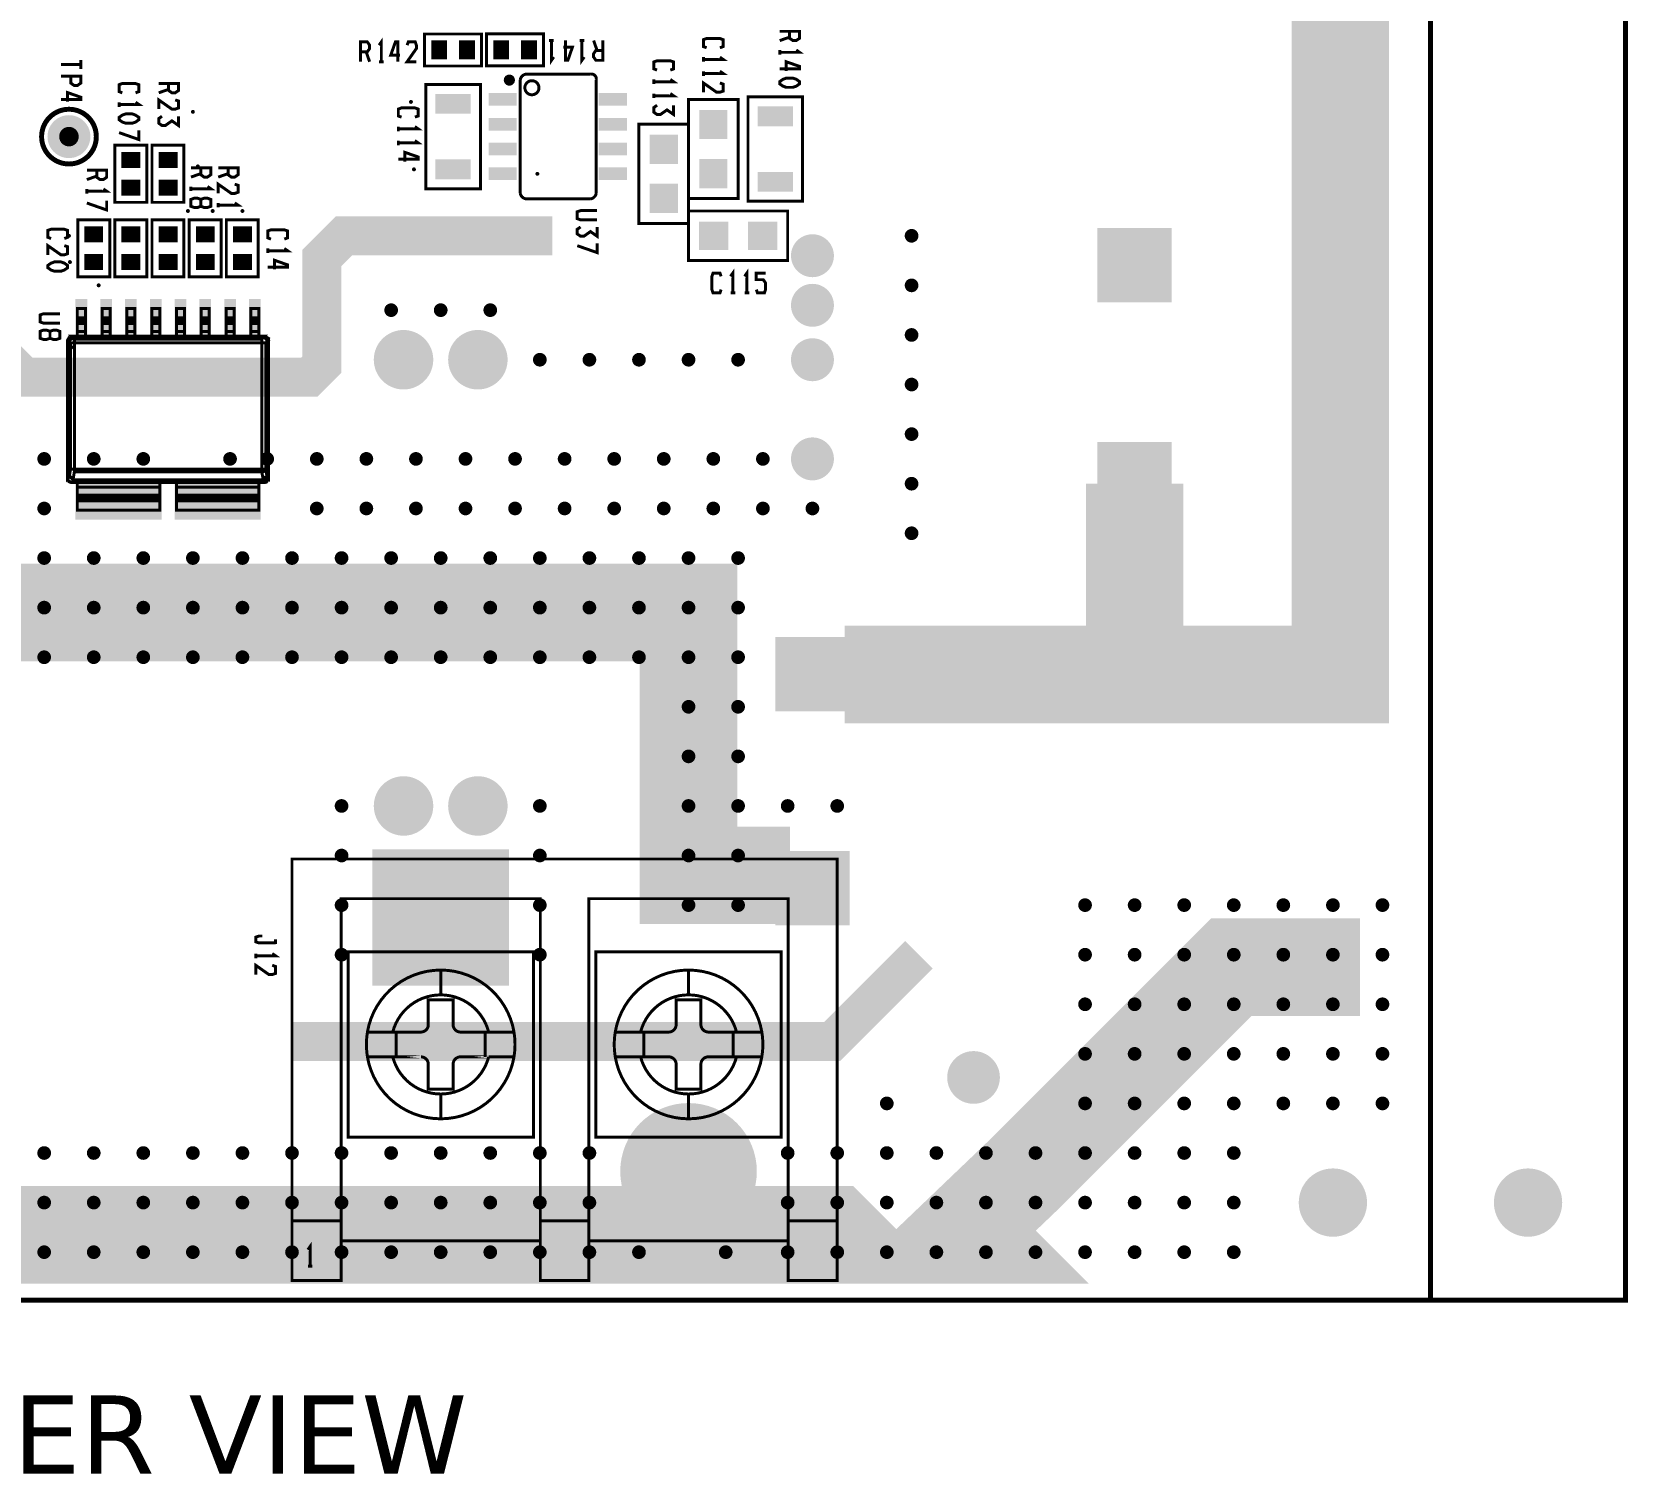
# Model space of a CAD drawing. Extents: x 20 to 372, y 176 to 359.
# Drawn here: x 290 to 371.8, y 177.3 to 251.3 of the extents above; entities that cross this region are included whole.
import ezdxf

# ---------------------------------------------------------------- set-up
doc = ezdxf.new("R2010")
doc.units = 0
doc.header["$MEASUREMENT"] = 0
doc.layers.get('0').update_dxf_attribs({"linetype": 'CONTINUOUS'})
for name, color, linetype in [('25-334-1_DRL', 1, 'CONTINUOUS'), ('25-334-1_SMB', 253, 'CONTINUOUS'), ('25-334-1_SSB', 1, 'CONTINUOUS'), ('THRUHOLE_NPT', 15, 'CONTINUOUS')]:
    doc.layers.add(name, color=color, linetype=linetype)
doc.styles.get("Standard").update_dxf_attribs({"font": 'verdana.ttf', "height": 4})

# ---------------------------------------------------------------- blocks, each defined once
blk = doc.blocks.new('ROUND_1')
at = {"const_width": 1.75006}
blk.add_lwpolyline([(-0.87503, 0, 1), (0.87503, 0, 1)], format="xyb", close=True, dxfattribs=at)
blk = doc.blocks.new('ROUND_21')
at = {"const_width": 0.84963}
blk.add_lwpolyline([(-0.424814, 0, 1), (0.424814, 0, 1)], format="xyb", close=True, dxfattribs=at)
blk = doc.blocks.new('ROUND_32')
at = {"const_width": 0.35052}
blk.add_lwpolyline([(-0.17526, 0, 1), (0.17526, 0, 1)], format="xyb", close=True, dxfattribs=at)
blk = doc.blocks.new('ROUND_33')
at = {"const_width": 0.7493}
blk.add_lwpolyline([(-0.37465, 0, 1), (0.37465, 0, 1)], format="xyb", close=True, dxfattribs=at)
blk = doc.blocks.new('ROUND_74')
at = {"const_width": 1.35001}
blk.add_lwpolyline([(-0.675004, 0, 1), (0.675004, 0, 1)], format="xyb", close=True, dxfattribs=at)
blk = doc.blocks.new('ROUND_77')
at = {"const_width": 2.00025}
blk.add_lwpolyline([(-1.000124, 0, 1), (1.000124, 0, 1)], format="xyb", close=True, dxfattribs=at)
blk = doc.blocks.new('ROUND_78')
at = {"const_width": 0.75057}
blk.add_lwpolyline([(-0.375284, 0, 1), (0.375284, 0, 1)], format="xyb", close=True, dxfattribs=at)
blk = doc.blocks.new('ROUND_81')
at = {"const_width": 0.50038}
blk.add_lwpolyline([(-0.25019, 0, 1), (0.25019, 0, 1)], format="xyb", close=True, dxfattribs=at)
blk = doc.blocks.new('ROUND_85')
at = {"const_width": 0.10033}
blk.add_lwpolyline([(-0.050164, 0, 1), (0.050164, 0, 1)], format="xyb", close=True, dxfattribs=at)
blk = doc.blocks.new('RECTANGLE_4')
blk.add_solid([(0.4064, 0.4826), (0.4064, -0.4826), (-0.4064, 0.4826), (-0.4064, -0.4826)])
blk = doc.blocks.new('SQUARE_10')
blk.add_solid([(1.905, 1.905), (1.905, -1.905), (-1.905, 1.905), (-1.905, -1.905)])
blk = doc.blocks.new('SQUARE_14')
blk.add_solid([(3.50012, 3.50012), (3.50012, -3.50012), (-3.50012, 3.50012), (-3.50012, -3.50012)])
blk = doc.blocks.new('ROUND_15')
at = {"const_width": 3.50012}
blk.add_lwpolyline([(-1.75006, 0, 1), (1.75006, 0, 1)], format="xyb", close=True, dxfattribs=at)
blk = doc.blocks.new('ROUND_16')
at = {"const_width": 1.524}
blk.add_lwpolyline([(-0.762, 0, 1), (0.762, 0, 1)], format="xyb", close=True, dxfattribs=at)
blk = doc.blocks.new('ROUND_25')
at = {"const_width": 1.09982}
blk.add_lwpolyline([(-0.54991, 0, 1), (0.54991, 0, 1)], format="xyb", close=True, dxfattribs=at)
blk = doc.blocks.new('RECTANGLE_26')
blk.add_solid([(0.4826, 0.4064), (0.4826, -0.4064), (-0.4826, 0.4064), (-0.4826, -0.4064)])
blk = doc.blocks.new('RECTANGLE_30')
blk.add_solid([(2.20472, 0.99949), (2.20472, -0.99949), (-2.20472, 0.99949), (-2.20472, -0.99949)])
blk = doc.blocks.new('RECTANGLE_31')
blk.add_solid([(0.29972, 0.99949), (0.29972, -0.99949), (-0.29972, 0.99949), (-0.29972, -0.99949)])
blk = doc.blocks.new('RECTANGLE_48')
blk.add_solid([(0.9017, 0.508), (0.9017, -0.508), (-0.9017, 0.508), (-0.9017, -0.508)])
blk = doc.blocks.new('RECTANGLE_50')
blk.add_solid([(0.7239, 0.7493), (0.7239, -0.7493), (-0.7239, 0.7493), (-0.7239, -0.7493)])
blk = doc.blocks.new('RECTANGLE_51')
blk.add_solid([(0.7493, 0.7239), (0.7493, -0.7239), (-0.7493, 0.7239), (-0.7493, -0.7239)])
blk = doc.blocks.new('RECTANGLE_66')
blk.add_solid([(0.72517, 0.32512), (0.72517, -0.32512), (-0.72517, 0.32512), (-0.72517, -0.32512)])
blk = doc.blocks.new('ROUND_45')
at = {"const_width": 0.0762}
blk.add_lwpolyline([(-0.0381, 0, 1), (0.0381, 0, 1)], format="xyb", close=True, dxfattribs=at)

msp = doc.modelspace()

# ---------------------------------------------------------------- linework, layer by layer
at = {"layer": '25-334-1_DRL'}
for points, const_width in [([(371.631, 359.296), (371.631, 186.296), (201.631, 186.296), (201.631, 359.296), (371.631, 359.296)], 0.254), ([(361.631, 186.296), (361.631, 359.296)], 0.254), ([(288.052, 235.11), (289.576, 233.586), (304.181, 233.586), (304.816, 234.221), (304.816, 239.682), (305.959, 240.825), (316.627, 240.825)], 1.999), ([(303.292, 199.55), (330.978, 199.55), (335.423, 203.995)], 1.999)]:
    msp.add_lwpolyline(points, dxfattribs=dict(at, const_width=const_width))
at = {"layer": '25-334-1_SMB', "const_width": 4.999}
for points in [[(295.799, 324.772), (295.799, 349.918), (300.625, 354.744), (342.281, 354.744), (357.013, 340.012), (357.013, 218.346), (331.613, 218.346)], [(346.472, 218.6), (346.472, 228.125)], [(286.782, 221.521), (323.612, 221.521), (323.612, 208.059), (328.819, 208.059)], [(358.029, 203.36), (351.425, 203.36), (340.757, 192.692), (337.836, 189.898), (338.09, 189.644), (228.108, 189.644), (228.108, 202.471)]]:
    msp.add_lwpolyline(points, dxfattribs=at)
at = {"layer": '25-334-1_SSB', "const_width": 0.152}
for points in [[(310.087, 249.524), (313.008, 249.524), (313.008, 251.163), (310.087, 251.163), (310.087, 249.524)], [(316.183, 251.175), (313.262, 251.175), (313.262, 249.537), (316.183, 249.537), (316.183, 251.175)], [(328.792, 251.3), (328.792, 250.944), (328.962, 250.825), (329.129, 250.825), (329.3, 250.944), (329.3, 251.3), (328.284, 251.3)], [(306.795, 250.248), (307.151, 250.248), (307.27, 250.418), (307.27, 250.589), (307.151, 250.756), (306.795, 250.756), (306.795, 249.74)], [(307.092, 250.248), (307.27, 249.74)], [(307.87, 249.74), (307.87, 250.756), (307.753, 250.589)], [(308.827, 250.081), (308.352, 250.081), (308.591, 250.756), (308.708, 250.756), (308.708, 249.74)], [(309.665, 249.74), (309.19, 249.74), (309.665, 250.418), (309.665, 250.589), (309.607, 250.756), (309.251, 250.756), (309.19, 250.589)], [(316.47, 250.83), (316.706, 250.83)], [(316.589, 250.83), (316.589, 249.814), (316.706, 249.984)], [(317.189, 250.492), (317.664, 250.492), (317.428, 249.814), (317.308, 249.814), (317.308, 250.83)], [(318.027, 250.83), (318.266, 250.83)], [(318.146, 250.83), (318.146, 249.814), (318.266, 249.984)], [(318.926, 250.322), (318.748, 250.83)], [(319.221, 250.322), (318.865, 250.322), (318.748, 250.154), (318.748, 249.984), (318.865, 249.814), (319.221, 249.814), (319.221, 250.83)], [(324.54, 250.459), (324.372, 250.518), (324.372, 250.873), (324.54, 250.932), (325.218, 250.932), (325.388, 250.873), (325.388, 250.518), (325.218, 250.459)], [(328.792, 251.003), (328.284, 250.825)], [(328.284, 250.106), (328.284, 250.342)], [(328.284, 250.223), (329.3, 250.223), (329.129, 250.342)], [(291.451, 249.601), (292.467, 249.601)], [(292.467, 249.364), (292.467, 249.839)], [(307.989, 249.74), (307.753, 249.74)], [(322, 249.316), (321.832, 249.375), (321.832, 249.73), (322, 249.789), (322.678, 249.789), (322.848, 249.73), (322.848, 249.375), (322.678, 249.316)], [(324.372, 249.738), (324.372, 249.976)], [(324.372, 249.857), (325.388, 249.857), (325.218, 249.976)], [(328.621, 249.268), (328.621, 249.74), (329.3, 249.504), (329.3, 249.385), (328.284, 249.385)], [(291.959, 249.001), (291.959, 248.646), (292.129, 248.526), (292.297, 248.526), (292.467, 248.646), (292.467, 249.001), (291.451, 249.001)], [(294.598, 248.15), (294.43, 248.211), (294.43, 248.567), (294.598, 248.625), (295.276, 248.625), (295.446, 248.567), (295.446, 248.211), (295.276, 248.15)], [(296.97, 248.625), (296.97, 248.27), (297.138, 248.15), (297.308, 248.15), (297.478, 248.27), (297.478, 248.625), (296.462, 248.625)], [(314.225, 248.831), (314.639, 248.831)], [(314.253, 248.694), (314.611, 248.694)], [(314.263, 248.922), (314.263, 248.676)], [(314.308, 248.968), (314.555, 248.968)], [(314.4, 249.006), (314.4, 248.595)], [(314.537, 248.978), (314.537, 248.62)], [(314.987, 248.808), (314.987, 243.014)], [(315.985, 249.108), (315.286, 249.108)], [(318.583, 249.108), (315.985, 249.108)], [(318.883, 243.014), (318.883, 248.808)], [(321.832, 248.595), (321.832, 248.833)], [(321.832, 248.714), (322.848, 248.714), (322.678, 248.833)], [(324.372, 249.019), (324.372, 249.255)], [(324.372, 249.138), (325.388, 249.138), (325.218, 249.255)], [(324.372, 248.181), (324.372, 248.656), (325.048, 248.181), (325.218, 248.181), (325.388, 248.239), (325.388, 248.595), (325.218, 248.656)], [(328.284, 248.724), (328.454, 248.844), (328.621, 248.902), (328.962, 248.902), (329.129, 248.844), (329.3, 248.724), (329.3, 248.607), (329.129, 248.488), (328.962, 248.43), (328.621, 248.43), (328.454, 248.488), (328.284, 248.607), (328.284, 248.724)], [(291.789, 247.688), (291.789, 248.163), (292.467, 247.924), (292.467, 247.807), (291.451, 247.807)], [(296.97, 248.328), (296.462, 248.15)], [(296.462, 247.312), (296.462, 247.787), (297.138, 247.312), (297.308, 247.312), (297.478, 247.373), (297.478, 247.729), (297.308, 247.787)], [(312.944, 243.238), (310.15, 243.238), (310.15, 248.572), (312.944, 248.572), (312.944, 243.238)], [(321.832, 247.876), (321.832, 248.112)], [(321.832, 247.995), (322.848, 247.995), (322.678, 248.112)], [(323.612, 247.81), (326.152, 247.81), (326.152, 242.73), (323.612, 242.73), (323.612, 247.81)], [(326.66, 247.937), (329.454, 247.937), (329.454, 242.603), (326.66, 242.603), (326.66, 247.937)], [(294.43, 247.431), (294.43, 247.668)], [(294.43, 247.551), (295.446, 247.551), (295.276, 247.668)], [(294.43, 246.89), (294.598, 247.007), (294.768, 247.068), (295.106, 247.068), (295.276, 247.007), (295.446, 246.89), (295.446, 246.771), (295.276, 246.652), (295.106, 246.593), (294.768, 246.593), (294.598, 246.652), (294.43, 246.771), (294.43, 246.89)], [(296.63, 246.949), (296.462, 246.829), (296.462, 246.593), (296.63, 246.474), (296.8, 246.474), (297.138, 246.713), (297.478, 246.474), (297.478, 246.949)], [(308.908, 246.903), (308.741, 246.962), (308.741, 247.317), (308.908, 247.378), (309.587, 247.378), (309.757, 247.317), (309.757, 246.962), (309.587, 246.903)], [(322, 247.513), (321.832, 247.393), (321.832, 247.157), (322, 247.038), (322.17, 247.038), (322.508, 247.274), (322.848, 247.038), (322.848, 247.513)], [(294.43, 246.111), (295.446, 245.755), (295.446, 246.23)], [(308.741, 246.184), (308.741, 246.42)], [(308.741, 246.301), (309.757, 246.301), (309.587, 246.42)], [(321.072, 246.54), (323.612, 246.54), (323.612, 241.46), (321.072, 241.46), (321.072, 246.54)], [(294.212, 245.46), (294.212, 242.539), (295.85, 242.539), (295.85, 245.46), (294.212, 245.46)], [(296.117, 245.46), (296.117, 242.539), (297.755, 242.539), (297.755, 245.46), (296.117, 245.46)], [(308.741, 245.463), (308.741, 245.702)], [(308.741, 245.582), (309.757, 245.582), (309.587, 245.702)], [(309.079, 244.625), (309.079, 245.1), (309.757, 244.863), (309.757, 244.744), (308.741, 244.744)], [(293.287, 244.18), (293.287, 243.825), (293.455, 243.705), (293.625, 243.705), (293.795, 243.825), (293.795, 244.18), (292.779, 244.18)], [(293.287, 243.883), (292.779, 243.705)], [(298.621, 244.307), (298.621, 243.952), (298.789, 243.832), (298.959, 243.832), (299.129, 243.952), (299.129, 244.307), (298.113, 244.307)], [(298.621, 244.01), (298.113, 243.832)], [(300.018, 244.307), (300.018, 243.952), (300.186, 243.832), (300.356, 243.832), (300.526, 243.952), (300.526, 244.307), (299.51, 244.307)], [(300.018, 244.01), (299.51, 243.832)], [(292.779, 242.986), (292.779, 243.223)], [(292.779, 243.106), (293.795, 243.106), (293.625, 243.223)], [(298.113, 243.113), (298.113, 243.35)], [(298.113, 243.233), (299.129, 243.233), (298.959, 243.35)], [(299.51, 242.994), (299.51, 243.469), (300.186, 242.994), (300.356, 242.994), (300.526, 243.055), (300.526, 243.411), (300.356, 243.469)], [(292.779, 242.504), (293.795, 242.148), (293.795, 242.623)], [(298.621, 242.334), (298.789, 242.275), (298.959, 242.275), (299.129, 242.334), (299.129, 242.689), (298.959, 242.75), (298.789, 242.75), (298.621, 242.689), (298.621, 242.334), (298.451, 242.275), (298.281, 242.275), (298.113, 242.334), (298.113, 242.689), (298.281, 242.75), (298.451, 242.75), (298.621, 242.689)], [(299.51, 242.275), (299.51, 242.511)], [(299.51, 242.395), (300.526, 242.395), (300.356, 242.511)], [(315.286, 242.715), (318.583, 242.715)], [(318.926, 241.64), (318.08, 241.64), (317.91, 241.701), (317.91, 242.057), (318.08, 242.115), (318.926, 242.115)], [(323.612, 239.555), (323.612, 242.095), (328.692, 242.095), (328.692, 239.555), (323.612, 239.555)], [(293.958, 238.729), (293.958, 241.65), (292.32, 241.65), (292.32, 238.729), (293.958, 238.729)], [(294.212, 241.65), (294.212, 238.729), (295.85, 238.729), (295.85, 241.65), (294.212, 241.65)], [(296.117, 241.65), (296.117, 238.729), (297.755, 238.729), (297.755, 241.65), (296.117, 241.65)], [(298.022, 241.65), (298.022, 238.729), (299.66, 238.729), (299.66, 241.65), (298.022, 241.65)], [(299.927, 241.65), (299.927, 238.729), (301.565, 238.729), (301.565, 241.65), (299.927, 241.65)], [(318.08, 241.277), (317.91, 241.158), (317.91, 240.921), (318.08, 240.802), (318.248, 240.802), (318.588, 241.041), (318.926, 240.802), (318.926, 241.277)], [(290.948, 240.685), (290.778, 240.746), (290.778, 241.102), (290.948, 241.16), (291.624, 241.16), (291.794, 241.102), (291.794, 240.746), (291.624, 240.685)], [(302.218, 240.657), (302.05, 240.718), (302.05, 241.074), (302.218, 241.132), (302.896, 241.132), (303.066, 241.074), (303.066, 240.718), (302.896, 240.657)], [(317.91, 240.319), (318.926, 239.964), (318.926, 240.439)], [(290.778, 239.847), (290.778, 240.322), (291.456, 239.847), (291.624, 239.847), (291.794, 239.908), (291.794, 240.264), (291.624, 240.322)], [(302.05, 239.938), (302.05, 240.175)], [(302.05, 240.058), (303.066, 240.058), (302.896, 240.175)], [(302.388, 239.1), (302.388, 239.575), (303.066, 239.336), (303.066, 239.22), (302.05, 239.22)], [(290.778, 239.306), (290.948, 239.425), (291.116, 239.484), (291.456, 239.484), (291.624, 239.425), (291.794, 239.306), (291.794, 239.187), (291.624, 239.07), (291.456, 239.009), (291.116, 239.009), (290.948, 239.07), (290.778, 239.187), (290.778, 239.306)], [(325.281, 238.069), (325.223, 237.899), (324.867, 237.899), (324.809, 238.069), (324.809, 238.747), (324.867, 238.915), (325.223, 238.915), (325.281, 238.747)], [(325.883, 237.899), (325.883, 238.915), (325.764, 238.747)], [(326.602, 237.899), (326.602, 238.915), (326.485, 238.747)], [(327.085, 238.069), (327.146, 237.899), (327.501, 237.899), (327.56, 238.069), (327.56, 238.407), (327.44, 238.577), (327.085, 238.577), (327.085, 238.915), (327.56, 238.915)], [(326.003, 237.899), (325.764, 237.899)], [(326.721, 237.899), (326.485, 237.899)], [(291.398, 236.354), (290.549, 236.354), (290.382, 236.413), (290.382, 236.768), (290.549, 236.829), (291.398, 236.829)], [(296.102, 236.621), (296.102, 237.101), (296.513, 237.101), (296.513, 236.621), (296.102, 236.621), (296.102, 236.474), (296.102, 236.332), (296.513, 236.332), (296.513, 235.928), (296.513, 235.684), (296.102, 235.684), (291.992, 235.684), (291.989, 235.684), (292.139, 235.534), (292.139, 235.338), (292.139, 228.867), (291.944, 228.867), (291.873, 228.46), (291.794, 228.381), (291.794, 228.384)], [(292.292, 235.684), (292.292, 235.928), (292.703, 235.928), (292.703, 236.332), (292.703, 236.474), (292.292, 236.474), (292.292, 236.621), (292.292, 237.101), (292.703, 237.101), (292.703, 236.621), (292.703, 236.474)], [(292.703, 236.621), (292.292, 236.621)], [(292.292, 236.474), (292.292, 236.332)], [(292.703, 236.332), (292.292, 236.332), (292.292, 235.928)], [(293.562, 235.684), (293.562, 235.928), (293.973, 235.928), (293.973, 236.332), (293.973, 236.474), (293.562, 236.474), (293.562, 236.621), (293.562, 237.101), (293.973, 237.101), (293.973, 236.621), (293.973, 236.474)], [(293.973, 236.621), (293.562, 236.621)], [(293.562, 236.474), (293.562, 236.332)], [(293.973, 236.332), (293.562, 236.332), (293.562, 235.928)], [(294.832, 235.684), (294.832, 235.928), (295.243, 235.928), (295.243, 236.332), (295.243, 236.474), (294.832, 236.474), (294.832, 236.621), (294.832, 237.101), (295.243, 237.101), (295.243, 236.621), (295.243, 236.474)], [(295.243, 236.621), (294.832, 236.621)], [(294.832, 236.474), (294.832, 236.332)], [(295.243, 236.332), (294.832, 236.332), (294.832, 235.928)], [(296.102, 236.474), (296.513, 236.474), (296.513, 236.621)], [(296.513, 235.928), (296.102, 235.928), (296.102, 236.332)], [(296.513, 235.684), (297.372, 235.684), (297.783, 235.684), (298.642, 235.684), (299.053, 235.684), (299.912, 235.684), (300.323, 235.684), (301.182, 235.684), (301.593, 235.684), (301.593, 235.928), (301.593, 236.332), (301.182, 236.332), (301.182, 236.474), (301.182, 236.621), (301.593, 236.621), (301.593, 237.101), (301.182, 237.101), (301.182, 236.621)], [(296.513, 236.474), (296.513, 236.332)], [(297.372, 235.684), (297.372, 235.928), (297.783, 235.928), (297.783, 236.332), (297.783, 236.474), (297.372, 236.474), (297.372, 236.621), (297.372, 237.101), (297.783, 237.101), (297.783, 236.621), (297.783, 236.474)], [(297.783, 236.621), (297.372, 236.621)], [(297.372, 236.474), (297.372, 236.332)], [(297.783, 236.332), (297.372, 236.332), (297.372, 235.928)], [(298.642, 235.684), (298.642, 235.928), (299.053, 235.928), (299.053, 236.332), (299.053, 236.474), (298.642, 236.474), (298.642, 236.621), (298.642, 237.101), (299.053, 237.101), (299.053, 236.621), (299.053, 236.474)], [(299.053, 236.621), (298.642, 236.621)], [(298.642, 236.474), (298.642, 236.332)], [(299.053, 236.332), (298.642, 236.332), (298.642, 235.928)], [(299.912, 235.684), (299.912, 235.928), (300.323, 235.928), (300.323, 236.332), (300.323, 236.474), (299.912, 236.474), (299.912, 236.621), (299.912, 237.101), (300.323, 237.101), (300.323, 236.621), (300.323, 236.474)], [(300.323, 236.621), (299.912, 236.621)], [(299.912, 236.474), (299.912, 236.332)], [(300.323, 236.332), (299.912, 236.332), (299.912, 235.928)], [(301.182, 236.474), (301.593, 236.474), (301.593, 236.621)], [(301.593, 235.928), (301.182, 235.928), (301.182, 236.332)], [(301.593, 236.474), (301.593, 236.332)], [(290.89, 235.575), (291.057, 235.516), (291.227, 235.516), (291.398, 235.575), (291.398, 235.93), (291.227, 235.991), (291.057, 235.991), (290.89, 235.93), (290.89, 235.575), (290.719, 235.516), (290.549, 235.516), (290.382, 235.575), (290.382, 235.93), (290.549, 235.991), (290.719, 235.991), (290.89, 235.93)], [(291.794, 228.381), (291.794, 228.384), (291.794, 235.486), (291.794, 235.488), (291.901, 235.664)], [(292.139, 235.534), (301.746, 235.534), (301.746, 235.338), (301.944, 235.338)], [(292.703, 235.928), (292.703, 235.684)], [(293.973, 235.928), (293.973, 235.684)], [(295.243, 235.928), (295.243, 235.684)], [(296.102, 235.928), (296.102, 235.684)], [(297.783, 235.928), (297.783, 235.684)], [(299.053, 235.928), (299.053, 235.684)], [(300.323, 235.928), (300.323, 235.684)], [(301.182, 235.928), (301.182, 235.684)], [(301.746, 235.534), (301.895, 235.684), (301.893, 235.684), (301.593, 235.684)], [(301.944, 228.867), (301.944, 235.338), (302.094, 235.488), (302.071, 235.575), (302.073, 235.577), (301.895, 235.684), (302.071, 235.577)], [(291.944, 235.338), (291.794, 235.488)], [(291.944, 228.867), (291.944, 235.338), (292.139, 235.338), (301.746, 235.338), (301.746, 228.867), (292.139, 228.867), (292.139, 228.724)], [(302.015, 228.46), (302.094, 228.381), (302.094, 228.384), (302.094, 235.486), (302.094, 235.488)], [(301.987, 228.206), (302.094, 228.381), (301.987, 228.209), (301.984, 228.206), (301.895, 228.186), (301.893, 228.186), (291.992, 228.186), (291.989, 228.186), (291.817, 228.293)], [(291.989, 228.186), (292.068, 228.265)], [(292.068, 228.318), (292.139, 228.724), (301.746, 228.724), (301.746, 228.867), (301.944, 228.867), (302.015, 228.46)], [(301.817, 228.318), (301.817, 228.265), (292.068, 228.265), (292.068, 228.318), (301.817, 228.318), (301.746, 228.724)], [(296.513, 228.186), (296.513, 227.942), (292.292, 227.942), (292.292, 227.538), (292.292, 227.396), (296.513, 227.396), (296.513, 227.249), (296.513, 226.766), (292.292, 226.766), (292.292, 227.249), (292.292, 227.396)], [(292.292, 227.942), (292.292, 228.186)], [(301.593, 228.186), (301.593, 227.942), (297.372, 227.942), (297.372, 227.538), (297.372, 227.396), (301.593, 227.396), (301.593, 227.249), (301.593, 226.766), (297.372, 226.766), (297.372, 227.249), (297.372, 227.396)], [(297.372, 227.942), (297.372, 228.186)], [(301.817, 228.265), (301.895, 228.186)], [(292.292, 227.538), (296.513, 227.538), (296.513, 227.942)], [(296.513, 227.396), (296.513, 227.538)], [(297.372, 227.538), (301.593, 227.538), (301.593, 227.942)], [(301.593, 227.396), (301.593, 227.538)], [(292.292, 227.249), (296.513, 227.249)], [(297.372, 227.249), (301.593, 227.249)], [(331.232, 190.355), (328.718, 190.355), (328.718, 187.307), (331.232, 187.307), (331.232, 190.355), (331.232, 208.897), (303.292, 208.897), (303.292, 190.355), (305.807, 190.355), (305.807, 187.307), (303.292, 187.307), (303.292, 190.355)], [(305.807, 190.355), (305.807, 206.865), (316.018, 206.865), (316.018, 190.355), (318.507, 190.355), (318.507, 187.307), (316.018, 187.307), (316.018, 190.355)], [(328.718, 190.355), (328.718, 206.865), (318.507, 206.865), (318.507, 190.355)], [(301.768, 204.952), (301.598, 204.952), (301.431, 204.891), (301.431, 204.655), (301.598, 204.597), (302.447, 204.597)], [(302.447, 204.536), (302.447, 204.775)], [(301.431, 203.817), (301.431, 204.053)], [(301.431, 203.936), (302.447, 203.936), (302.276, 204.053)], [(306.163, 194.648), (315.662, 194.648), (315.662, 204.147), (306.163, 204.147), (306.163, 194.648)], [(318.863, 194.648), (318.863, 204.147), (328.362, 204.147), (328.362, 194.648), (318.863, 194.648)], [(301.431, 202.979), (301.431, 203.454), (302.106, 202.979), (302.276, 202.979), (302.447, 203.037), (302.447, 203.393), (302.276, 203.454)], [(310.912, 201.937), (310.912, 203.207)], [(323.612, 203.207), (323.612, 201.937)], [(310.277, 200.413), (310.277, 201.683), (311.547, 201.683), (311.547, 200.413)], [(324.247, 200.413), (324.247, 201.683), (322.977, 201.683), (322.977, 200.413)], [(308.454, 200.032), (307.158, 200.032)], [(308.454, 200.032), (309.896, 200.032)], [(308.626, 198.762), (308.626, 200.032)], [(311.928, 200.032), (313.371, 200.032)], [(313.198, 200.032), (313.198, 198.762)], [(314.667, 200.032), (313.371, 200.032)], [(319.858, 200.032), (319.856, 200.032)], [(319.858, 200.032), (321.154, 200.032), (322.596, 200.032)], [(321.326, 198.762), (321.326, 200.032)], [(327.367, 200.032), (326.071, 200.032), (324.628, 200.032)], [(325.898, 200.032), (325.898, 198.762)], [(307.158, 198.762), (308.454, 198.762)], [(309.896, 198.762), (308.454, 198.762), (309.896, 198.762)], [(313.371, 198.762), (311.928, 198.762), (313.371, 198.762)], [(313.371, 198.762), (314.667, 198.762)], [(319.856, 198.762), (319.858, 198.762)], [(319.858, 198.762), (321.154, 198.762), (322.596, 198.762)], [(327.367, 198.762), (326.071, 198.762), (324.628, 198.762)], [(327.367, 198.762), (327.369, 198.762)], [(311.547, 198.381), (311.547, 197.111), (310.277, 197.111), (310.277, 198.381)], [(322.977, 198.381), (322.977, 197.111), (324.247, 197.111), (324.247, 198.381)], [(310.912, 196.857), (310.912, 195.587)], [(323.612, 195.587), (323.612, 196.857)], [(304.225, 188.036), (304.225, 189.052), (304.105, 188.882)], [(305.807, 189.339), (316.018, 189.339)], [(328.718, 189.339), (318.507, 189.339)], [(304.341, 188.036), (304.105, 188.036)]]:
    msp.add_lwpolyline(points, dxfattribs=at)
at = {"layer": '25-334-1_SSB'}
for points, const_width in [([(314.222, 248.8, -0.414214), (314.43, 249.009)], 0.152), ([(314.43, 248.592, -0.414214), (314.222, 248.8)], 0.152), ([(314.43, 249.009, -0.414214), (314.639, 248.8)], 0.152), ([(314.639, 248.8, -0.414214), (314.43, 248.592)], 0.152), ([(314.987, 248.808, -0.333896), (315.286, 249.108)], 0.152), ([(315.225, 248.409, -0.414214), (315.586, 248.77)], 0.152), ([(315.586, 248.77, -0.414214), (315.947, 248.409)], 0.152), ([(318.583, 249.108, -0.050372), (318.634, 249.113)], 0.152), ([(318.634, 249.113, -0.414214), (318.888, 248.859)], 0.152), ([(318.888, 248.859, -0.050374), (318.883, 248.808)], 0.152), ([(315.586, 248.049, -0.414214), (315.225, 248.409)], 0.152), ([(315.947, 248.409, -0.414214), (315.586, 248.049)], 0.152), ([(290.46, 245.905, -0.414214), (291.862, 247.307)], 0.254), ([(291.862, 247.307, -0.414214), (293.265, 245.905)], 0.254), ([(291.862, 244.503, -0.414214), (290.46, 245.905)], 0.254), ([(293.265, 245.905, -0.414214), (291.862, 244.503)], 0.254), ([(315.286, 242.715, -0.332207), (314.987, 243.014)], 0.152), ([(318.883, 243.014, -0.332207), (318.583, 242.715)], 0.152), ([(291.873, 235.41, -0.392423), (292.068, 235.605)], 0.152), ([(291.873, 235.41, -0.318553), (292.068, 235.549)], 0.152), ([(301.817, 235.605, -0.392571), (302.015, 235.41)], 0.152), ([(291.944, 235.003, -0.322825), (292.142, 235.145)], 0.152), ([(291.989, 228.186, -0.410467), (291.794, 228.384)], 0.152), ([(291.989, 228.186, -0.414214), (291.794, 228.381)], 0.152), ([(292.139, 228.336, -0.392423), (291.944, 228.531)], 0.152), ([(301.944, 228.867, -0.322825), (301.746, 228.724)], 0.152), ([(301.944, 228.531, -0.392568), (301.746, 228.336)], 0.152), ([(302.015, 228.46, -0.319659), (301.817, 228.318)], 0.152), ([(307.156, 200.032, -0.365977), (310.912, 203.207)], 0.152), ([(310.912, 203.207, -0.365977), (314.669, 200.032)], 0.152), ([(319.856, 200.032, -0.365977), (323.612, 203.207)], 0.152), ([(323.612, 203.207, -0.365977), (327.369, 200.032)], 0.152), ([(308.454, 200.032, -0.341981), (310.912, 201.937)], 0.152), ([(310.912, 201.937, -0.341982), (313.371, 200.032)], 0.152), ([(321.154, 200.032, -0.341981), (323.612, 201.937)], 0.152), ([(323.612, 201.937, -0.341982), (326.071, 200.032)], 0.152), ([(310.277, 200.413, -0.414214), (309.896, 200.032)], 0.152), ([(311.928, 200.032, -0.414214), (311.547, 200.413)], 0.152), ([(322.977, 200.413, -0.414214), (322.596, 200.032)], 0.152), ([(324.628, 200.032, -0.414214), (324.247, 200.413)], 0.152), ([(307.105, 199.397, -0.041915), (307.158, 200.032)], 0.152), ([(314.667, 200.032, -0.041915), (314.72, 199.397)], 0.152), ([(319.805, 199.397, -0.041915), (319.858, 200.032)], 0.152), ([(327.367, 200.032, -0.041915), (327.42, 199.397)], 0.152), ([(307.158, 198.762, -0.041915), (307.105, 199.397)], 0.152), ([(310.912, 195.587, -0.365977), (307.156, 198.762)], 0.152), ([(310.912, 196.857, -0.341982), (308.454, 198.762)], 0.152), ([(309.896, 198.762, -0.414214), (310.277, 198.381)], 0.152), ([(313.371, 198.762, -0.341981), (310.912, 196.857)], 0.152), ([(314.669, 198.762, -0.365977), (310.912, 195.587)], 0.152), ([(311.547, 198.381, -0.414214), (311.928, 198.762)], 0.152), ([(314.72, 199.397, -0.041915), (314.667, 198.762)], 0.152), ([(319.858, 198.762, -0.041915), (319.805, 199.397)], 0.152), ([(323.612, 195.587, -0.365977), (319.856, 198.762)], 0.152), ([(323.612, 196.857, -0.341982), (321.154, 198.762)], 0.152), ([(322.596, 198.762, -0.414214), (322.977, 198.381)], 0.152), ([(327.369, 198.762, -0.365977), (323.612, 195.587)], 0.152), ([(326.071, 198.762, -0.341981), (323.612, 196.857)], 0.152), ([(324.247, 198.381, -0.414214), (324.628, 198.762)], 0.152), ([(327.42, 199.397, -0.041915), (327.367, 198.762)], 0.152)]:
    msp.add_lwpolyline(points, format="xyb", dxfattribs=dict(at, const_width=const_width))

# ---------------------------------------------------------------- block references
at = {"layer": '25-334-1_DRL', "xscale": -1}
for name, p in [('ROUND_85', (298.212, 247.175)), ('ROUND_85', (309.388, 247.683)), ('ROUND_81', (291.862, 245.905)), ('ROUND_85', (298.466, 244.381)), ('ROUND_85', (309.541, 244.228)), ('ROUND_85', (315.865, 244)), ('ROUND_85', (297.958, 242.095)), ('ROUND_85', (299.228, 242.095)), ('ROUND_85', (300.752, 242.095)), ('ROUND_85', (291.862, 240.825)), ('ROUND_78', (329.962, 239.804)), ('ROUND_32', (335.042, 240.825)), ('ROUND_21', (346.472, 239.326)), ('ROUND_85', (291.913, 239.479)), ('ROUND_85', (293.386, 238.285)), ('ROUND_32', (335.042, 238.285)), ('ROUND_32', (308.372, 237.015)), ('ROUND_32', (310.912, 237.015)), ('ROUND_32', (313.452, 237.015)), ('ROUND_78', (329.962, 237.264)), ('ROUND_32', (335.042, 235.745)), ('ROUND_33', (309.007, 234.475)), ('ROUND_33', (312.817, 234.475)), ('ROUND_32', (315.992, 234.475)), ('ROUND_32', (318.532, 234.475)), ('ROUND_32', (321.072, 234.475)), ('ROUND_32', (323.612, 234.475)), ('ROUND_32', (326.152, 234.475)), ('ROUND_78', (329.962, 234.475)), ('ROUND_32', (335.042, 233.205)), ('ROUND_32', (335.042, 230.665)), ('ROUND_78', (329.962, 229.395)), ('ROUND_32', (290.592, 229.395)), ('ROUND_32', (293.132, 229.395)), ('ROUND_32', (295.672, 229.395)), ('ROUND_32', (300.117, 229.395)), ('ROUND_32', (302.022, 229.395)), ('ROUND_32', (304.562, 229.395)), ('ROUND_32', (307.102, 229.395)), ('ROUND_32', (309.642, 229.395)), ('ROUND_32', (312.182, 229.395)), ('ROUND_32', (314.722, 229.395)), ('ROUND_32', (317.262, 229.395)), ('ROUND_32', (319.802, 229.395)), ('ROUND_32', (322.342, 229.395)), ('ROUND_32', (324.882, 229.395)), ('ROUND_32', (327.422, 229.395)), ('ROUND_21', (346.472, 228.353)), ('ROUND_32', (335.042, 228.125)), ('ROUND_32', (290.592, 226.855)), ('ROUND_32', (304.562, 226.855)), ('ROUND_32', (307.102, 226.855)), ('ROUND_32', (309.642, 226.855)), ('ROUND_32', (312.182, 226.855)), ('ROUND_32', (314.722, 226.855)), ('ROUND_32', (317.262, 226.855)), ('ROUND_32', (319.802, 226.855)), ('ROUND_32', (322.342, 226.855)), ('ROUND_32', (324.882, 226.855)), ('ROUND_32', (327.422, 226.855)), ('ROUND_32', (329.962, 226.855)), ('ROUND_32', (335.042, 225.585)), ('ROUND_32', (290.592, 224.315)), ('ROUND_32', (293.132, 224.315)), ('ROUND_32', (295.672, 224.315)), ('ROUND_32', (298.212, 224.315)), ('ROUND_32', (300.752, 224.315)), ('ROUND_32', (303.292, 224.315)), ('ROUND_32', (305.832, 224.315)), ('ROUND_32', (308.372, 224.315)), ('ROUND_32', (310.912, 224.315)), ('ROUND_32', (313.452, 224.315)), ('ROUND_32', (315.992, 224.315)), ('ROUND_32', (318.532, 224.315)), ('ROUND_32', (321.072, 224.315)), ('ROUND_32', (323.612, 224.315)), ('ROUND_32', (326.152, 224.315)), ('ROUND_32', (290.592, 221.775)), ('ROUND_32', (293.132, 221.775)), ('ROUND_32', (295.672, 221.775)), ('ROUND_32', (298.212, 221.775)), ('ROUND_32', (300.752, 221.775)), ('ROUND_32', (303.292, 221.775)), ('ROUND_32', (305.832, 221.775)), ('ROUND_32', (308.372, 221.775)), ('ROUND_32', (310.912, 221.775)), ('ROUND_32', (313.452, 221.775)), ('ROUND_32', (315.992, 221.775)), ('ROUND_32', (318.532, 221.775)), ('ROUND_32', (321.072, 221.775)), ('ROUND_32', (323.612, 221.775)), ('ROUND_32', (326.152, 221.775)), ('ROUND_32', (290.592, 219.235)), ('ROUND_32', (293.132, 219.235)), ('ROUND_32', (295.672, 219.235)), ('ROUND_32', (298.212, 219.235)), ('ROUND_32', (300.752, 219.235)), ('ROUND_32', (303.292, 219.235)), ('ROUND_32', (305.832, 219.235)), ('ROUND_32', (308.372, 219.235)), ('ROUND_32', (310.912, 219.235)), ('ROUND_32', (313.452, 219.235)), ('ROUND_32', (315.992, 219.235)), ('ROUND_32', (318.532, 219.235)), ('ROUND_32', (321.072, 219.235)), ('ROUND_32', (323.612, 219.235)), ('ROUND_32', (326.152, 219.235)), ('ROUND_21', (329.962, 218.371)), ('ROUND_32', (323.612, 216.695)), ('ROUND_32', (326.152, 216.695)), ('ROUND_32', (323.612, 214.155)), ('ROUND_32', (326.152, 214.155)), ('ROUND_32', (305.832, 211.615)), ('ROUND_33', (309.007, 211.615)), ('ROUND_33', (312.817, 211.615)), ('ROUND_32', (315.992, 211.615)), ('ROUND_32', (323.612, 211.615)), ('ROUND_32', (326.152, 211.615)), ('ROUND_32', (328.692, 211.615)), ('ROUND_32', (331.232, 211.615)), ('ROUND_32', (305.832, 209.075)), ('ROUND_32', (315.992, 209.075)), ('ROUND_32', (323.612, 209.075)), ('ROUND_32', (326.152, 209.075)), ('ROUND_77', (310.912, 205.9)), ('ROUND_21', (329.962, 207.398)), ('ROUND_32', (305.832, 206.535)), ('ROUND_32', (315.992, 206.535)), ('ROUND_32', (323.612, 206.535)), ('ROUND_32', (326.152, 206.535)), ('ROUND_32', (343.932, 206.535)), ('ROUND_32', (346.472, 206.535)), ('ROUND_32', (349.012, 206.535)), ('ROUND_32', (351.552, 206.535)), ('ROUND_32', (354.092, 206.535)), ('ROUND_32', (356.632, 206.535)), ('ROUND_32', (359.172, 206.535)), ('ROUND_32', (305.832, 203.995)), ('ROUND_32', (315.992, 203.995)), ('ROUND_32', (343.932, 203.995)), ('ROUND_32', (346.472, 203.995)), ('ROUND_32', (349.012, 203.995)), ('ROUND_32', (351.552, 203.995)), ('ROUND_32', (354.092, 203.995)), ('ROUND_32', (356.632, 203.995)), ('ROUND_32', (359.172, 203.995)), ('ROUND_32', (343.932, 201.455)), ('ROUND_32', (346.472, 201.455)), ('ROUND_32', (349.012, 201.455)), ('ROUND_32', (351.552, 201.455)), ('ROUND_32', (354.092, 201.455)), ('ROUND_32', (356.632, 201.455)), ('ROUND_32', (359.172, 201.455)), ('ROUND_74', (338.217, 197.706)), ('ROUND_32', (343.932, 198.915)), ('ROUND_32', (346.472, 198.915)), ('ROUND_32', (349.012, 198.915)), ('ROUND_32', (351.552, 198.915)), ('ROUND_32', (354.092, 198.915)), ('ROUND_32', (356.632, 198.915)), ('ROUND_32', (359.172, 198.915)), ('ROUND_32', (333.772, 196.375)), ('ROUND_32', (343.932, 196.375)), ('ROUND_32', (346.472, 196.375)), ('ROUND_32', (349.012, 196.375)), ('ROUND_32', (351.552, 196.375)), ('ROUND_32', (354.092, 196.375)), ('ROUND_32', (356.632, 196.375)), ('ROUND_32', (359.172, 196.375)), ('ROUND_77', (323.612, 192.895)), ('ROUND_32', (290.592, 193.835)), ('ROUND_32', (293.132, 193.835)), ('ROUND_32', (295.672, 193.835)), ('ROUND_32', (298.212, 193.835)), ('ROUND_32', (300.752, 193.835)), ('ROUND_32', (303.292, 193.835)), ('ROUND_32', (305.832, 193.835)), ('ROUND_32', (308.372, 193.835)), ('ROUND_32', (310.912, 193.835)), ('ROUND_32', (313.452, 193.835)), ('ROUND_32', (315.992, 193.835)), ('ROUND_32', (318.532, 193.835)), ('ROUND_32', (328.692, 193.835)), ('ROUND_32', (331.232, 193.835)), ('ROUND_32', (333.772, 193.835)), ('ROUND_32', (336.312, 193.835)), ('ROUND_32', (338.852, 193.835)), ('ROUND_32', (341.392, 193.835)), ('ROUND_32', (343.932, 193.835)), ('ROUND_32', (346.472, 193.835)), ('ROUND_32', (349.012, 193.835)), ('ROUND_32', (351.552, 193.835)), ('ROUND_1', (356.632, 191.295)), ('ROUND_1', (366.632, 191.295)), ('ROUND_32', (290.592, 191.295)), ('ROUND_32', (293.132, 191.295)), ('ROUND_32', (295.672, 191.295)), ('ROUND_32', (298.212, 191.295)), ('ROUND_32', (300.752, 191.295)), ('ROUND_32', (303.292, 191.295)), ('ROUND_32', (305.832, 191.295)), ('ROUND_32', (308.372, 191.295)), ('ROUND_32', (310.912, 191.295)), ('ROUND_32', (313.452, 191.295)), ('ROUND_32', (315.992, 191.295)), ('ROUND_32', (318.532, 191.295)), ('ROUND_32', (328.692, 191.295)), ('ROUND_32', (331.232, 191.295)), ('ROUND_32', (333.772, 191.295)), ('ROUND_32', (336.312, 191.295)), ('ROUND_32', (338.852, 191.295)), ('ROUND_32', (341.392, 191.295)), ('ROUND_32', (343.932, 191.295)), ('ROUND_32', (346.472, 191.295)), ('ROUND_32', (349.012, 191.295)), ('ROUND_32', (351.552, 191.295)), ('ROUND_32', (290.592, 188.755)), ('ROUND_32', (293.132, 188.755)), ('ROUND_32', (295.672, 188.755)), ('ROUND_32', (298.212, 188.755)), ('ROUND_32', (300.752, 188.755)), ('ROUND_32', (303.292, 188.755)), ('ROUND_32', (305.832, 188.755)), ('ROUND_32', (308.372, 188.755)), ('ROUND_32', (310.912, 188.755)), ('ROUND_32', (313.452, 188.755)), ('ROUND_32', (315.992, 188.755)), ('ROUND_32', (318.532, 188.755)), ('ROUND_32', (321.072, 188.755)), ('ROUND_32', (325.517, 188.755)), ('ROUND_32', (328.692, 188.755)), ('ROUND_32', (331.232, 188.755)), ('ROUND_32', (333.772, 188.755)), ('ROUND_32', (336.312, 188.755)), ('ROUND_32', (338.852, 188.755)), ('ROUND_32', (341.392, 188.755)), ('ROUND_32', (343.932, 188.755)), ('ROUND_32', (346.472, 188.755)), ('ROUND_32', (349.012, 188.755)), ('ROUND_32', (351.552, 188.755))]:
    msp.add_blockref(name, p, dxfattribs=at)
at = {"layer": '25-334-1_SMB', "xscale": -1}
for name, p in [('RECTANGLE_4', (310.836, 250.35)), ('RECTANGLE_4', (312.259, 250.35)), ('RECTANGLE_4', (314.011, 250.35)), ('RECTANGLE_4', (315.434, 250.35)), ('RECTANGLE_48', (311.547, 247.581)), ('RECTANGLE_66', (314.087, 247.81)), ('RECTANGLE_66', (319.736, 247.81)), ('RECTANGLE_50', (324.882, 246.527)), ('RECTANGLE_48', (328.057, 246.946)), ('ROUND_25', (291.862, 245.905)), ('RECTANGLE_66', (314.087, 246.54)), ('RECTANGLE_66', (319.736, 246.54)), ('RECTANGLE_66', (314.087, 245.27)), ('RECTANGLE_66', (319.736, 245.27)), ('RECTANGLE_50', (322.342, 245.257)), ('RECTANGLE_26', (295.037, 244.711)), ('RECTANGLE_26', (296.942, 244.711)), ('RECTANGLE_48', (311.547, 244.228)), ('RECTANGLE_50', (324.882, 244.013)), ('RECTANGLE_66', (314.087, 244)), ('RECTANGLE_66', (319.736, 244)), ('RECTANGLE_48', (328.057, 243.593)), ('RECTANGLE_26', (295.037, 243.289)), ('RECTANGLE_26', (296.942, 243.289)), ('RECTANGLE_50', (322.342, 242.743)), ('RECTANGLE_26', (293.132, 240.901)), ('RECTANGLE_26', (295.037, 240.901)), ('RECTANGLE_26', (296.942, 240.901)), ('RECTANGLE_26', (298.847, 240.901)), ('RECTANGLE_26', (300.752, 240.901)), ('RECTANGLE_51', (324.895, 240.825)), ('RECTANGLE_51', (327.41, 240.825)), ('ROUND_25', (329.962, 239.804)), ('SQUARE_10', (346.472, 239.326)), ('RECTANGLE_26', (293.132, 239.479)), ('RECTANGLE_26', (295.037, 239.479)), ('RECTANGLE_26', (296.942, 239.479)), ('RECTANGLE_26', (298.847, 239.479)), ('RECTANGLE_26', (300.752, 239.479)), ('ROUND_25', (329.962, 237.264)), ('RECTANGLE_31', (292.497, 236.586)), ('RECTANGLE_31', (293.767, 236.586)), ('RECTANGLE_31', (295.037, 236.586)), ('RECTANGLE_31', (296.307, 236.586)), ('RECTANGLE_31', (297.577, 236.586)), ('RECTANGLE_31', (298.847, 236.586)), ('RECTANGLE_31', (300.117, 236.586)), ('RECTANGLE_31', (301.387, 236.586)), ('ROUND_16', (309.007, 234.475)), ('ROUND_16', (312.817, 234.475)), ('ROUND_25', (329.962, 234.475)), ('ROUND_25', (329.962, 229.395)), ('SQUARE_10', (346.472, 228.353)), ('RECTANGLE_30', (294.402, 227.284)), ('RECTANGLE_30', (299.482, 227.284)), ('SQUARE_10', (329.962, 218.371)), ('ROUND_16', (309.007, 211.615)), ('ROUND_16', (312.817, 211.615)), ('SQUARE_14', (310.912, 205.9)), ('SQUARE_10', (329.962, 207.398)), ('ROUND_15', (323.612, 192.895)), ('ROUND_1', (356.632, 191.295)), ('ROUND_1', (366.632, 191.295))]:
    msp.add_blockref(name, p, dxfattribs=at)
at = {"layer": '25-334-1_SSB', "xscale": -1}
for p in [(291.989, 228.186), (301.817, 228.318)]:
    msp.add_blockref('ROUND_45', p, dxfattribs=at)
at = {"layer": 'THRUHOLE_NPT', "xscale": -1}
for p in [(356.632, 191.295), (366.632, 191.295)]:
    msp.add_blockref('ROUND_1', p, dxfattribs=at)

# ---------------------------------------------------------------- texts
at = {"layer": '25-334-1_DRL', "linetype": 'Continuous'}
msp.add_text('BOTTOM LAYER VIEW', height=4, dxfattribs=at).set_placement((253.235, 177.414))

doc.saveas('drawing.dxf')
